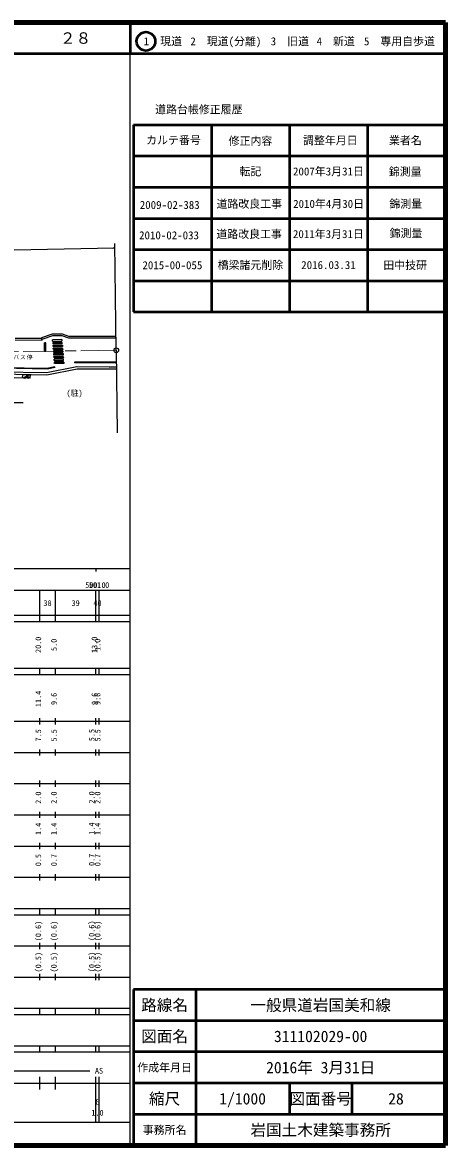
# Model space of a CAD drawing. Units: millimetres, scale not verified. Extents: x 40000 to 680000, y 20000 to 380000.
# Drawn here: x 544471 to 680000, y 20000 to 380000 of the extents above; entities that cross this region are included whole.
import ezdxf
from ezdxf.enums import TextEntityAlignment as Align

# ---------------------------------------------------------------- set-up
doc = ezdxf.new("R2010")
doc.units = ezdxf.units.MM
doc.header["$LTSCALE"] = 1000
doc.linetypes.add('CHAIN', pattern=[18.5, 12, -1.5, 3.5, -1.5])
for name, color, linetype, lineweight in [('M-BGD', 7, 'Continuous', 25), ('M-BMK', 2, 'CHAIN', 13), ('M-TTL', 2, 'Continuous', 140), ('M-TTL-BAND', 7, 'Continuous', 25), ('M-TTL-FRAM', 2, 'Continuous', 50), ('M-TTL-LINE', 7, 'Continuous', 50)]:
    doc.layers.add(name, color=color, linetype=linetype, lineweight=lineweight)
doc.layers.add('M-TTL-TXT', color=7, linetype='Continuous')
doc.styles.add('ＭＳ ゴシック', font='')
doc.styles.get('ＭＳ ゴシック').set_extended_font_data('MS Gothic')

# ---------------------------------------------------------------- blocks, each defined once
blk = doc.blocks.new('BUHIN303')
at = {"color": 7, "linetype": 'Continuous', "lineweight": 25}
for radius in [746, 22.5]:
    blk.add_circle((0, 0), radius, dxfattribs=at)
blk = doc.blocks.new('BUHIN376')
at = {"color": 7, "linetype": 'Continuous', "lineweight": 25}
blk.add_circle((0, 0), 249, dxfattribs=at)
blk = doc.blocks.new('BUHIN377')
at = {"color": 7, "linetype": 'Continuous', "lineweight": 25}
for radius in [100, 87.5, 75, 62.5, 50, 37.5, 25, 12.5]:
    blk.add_circle((0, 0), radius, dxfattribs=at)

msp = doc.modelspace()

# ---------------------------------------------------------------- linework, layer by layer
at = {"layer": 'M-BGD'}
for p, q in [((496294, 306289), (573895, 307784)), ((573895, 307784), (573149, 307554)), ((574505, 274914), (574064, 309167)), ((542080, 278843), (550598, 278802)), ((542080, 278243), (550749, 278201)), ((554022, 280076), (550579, 278877)), ((550749, 278201), (550579, 278877)), ((554111, 279556), (550706, 278371)), ((551555, 274628), (551569, 277322)), ((551970, 277319), (551569, 277322)), ((551955, 274626), (551970, 277319)), ((557272, 280087), (554022, 280076)), ((557092, 278336), (554105, 278313)), ((554142, 277864), (554105, 278313)), ((557178, 279567), (554111, 279556)), ((554142, 277864), (557130, 277886)), ((554179, 277414), (557168, 277436)), ((554179, 277414), (554216, 276964)), ((557092, 278336), (557130, 277886)), ((557207, 276986), (557168, 277436)), ((559272, 278775), (557178, 279567)), ((559366, 279295), (557272, 280087)), ((559868, 278777), (559272, 278775)), ((559866, 279297), (559366, 279295)), ((574314, 279351), (559866, 279297)), ((574321, 278831), (559868, 278777)), ((574314, 279351), (574316, 278831)), ((551555, 274628), (551955, 274626)), ((557207, 276986), (554216, 276964)), ((554252, 276535), (557244, 276539)), ((554290, 276087), (554252, 276535)), ((554290, 276087), (557282, 276091)), ((554328, 275638), (557320, 275642)), ((554366, 275190), (554328, 275638)), ((554366, 275190), (557358, 275194)), ((554404, 274741), (557396, 274745)), ((554404, 274741), (554442, 274293)), ((554442, 274293), (557434, 274297)), ((554480, 273844), (557472, 273848)), ((554518, 273396), (554480, 273844)), ((557244, 276539), (557282, 276091)), ((557320, 275642), (557358, 275194)), ((557396, 274745), (557434, 274297)), ((557472, 273848), (557510, 273400)), ((574505, 274914), (574846, 248445)), ((557510, 273400), (554518, 273396)), ((554556, 272947), (557548, 272951)), ((554594, 272499), (554556, 272947)), ((554594, 272499), (557586, 272503)), ((557624, 272055), (554632, 272051)), ((554670, 271602), (554632, 272051)), ((554670, 271602), (557662, 271606)), ((557700, 271158), (554708, 271154)), ((554746, 270705), (554708, 271154)), ((557738, 270709), (554746, 270705)), ((557548, 272951), (557586, 272503)), ((557662, 271606), (557624, 272055)), ((557700, 271158), (557738, 270709)), ((564784, 271107), (561148, 271110)), ((561148, 271110), (561148, 270910)), ((564784, 270907), (561148, 270910)), ((574425, 271098), (564784, 271107)), ((574428, 270898), (564784, 270907)), ((537288, 267347), (552257, 267053)), ((537342, 268046), (552194, 267754)), ((552445, 268869), (537605, 269133)), ((552426, 269069), (537622, 269333)), ((546311, 266423), (546278, 266679)), ((546980, 265961), (547007, 267142)), ((552194, 267754), (561855, 269680)), ((552257, 267053), (561992, 268994)), ((554751, 269559), (552426, 269069)), ((554792, 269363), (552445, 268869)), ((554751, 269559), (554792, 269363)), ((561992, 268994), (572252, 268934)), ((561996, 269713), (572254, 269654)), ((572252, 268934), (574454, 268936)), ((572254, 269654), (574444, 269656)), ((546980, 265961), (541821, 266077)), ((544673, 258098), (540758, 258119))]:
    msp.add_line(p, q, dxfattribs=at)
msp.add_lwpolyline([(545606, 266343), (545133, 266051), (545017, 266239), (545490, 266531)], close=True, dxfattribs=at)
msp.add_circle((545147, 266556), 647, dxfattribs=at)
at = {"layer": 'M-BMK'}
msp.add_line((489198, 273816), (574505, 274914), dxfattribs=at)
at = {"layer": 'M-TTL'}
for p, q in [((680000, 380000), (40000, 380000)), ((680000, 20000), (680000, 380000)), ((40000, 20000), (680000, 20000))]:
    msp.add_line(p, q, dxfattribs=at)
at = {"layer": 'M-TTL-BAND'}
for p, q in [((579000, 20000), (579000, 370000)), ((40000, 205000), (579000, 205000)), ((568000, 205000), (568000, 204000)), ((68000, 198000), (579000, 198000)), ((550000, 188000), (550000, 198000)), ((555000, 188000), (555000, 198000)), ((568000, 188000), (568000, 198000)), ((569000, 188000), (569000, 198000)), ((40000, 190000), (579000, 190000)), ((40000, 188000), (579000, 188000)), ((40000, 173000), (579000, 173000)), ((550000, 171000), (550000, 173000)), ((555000, 171000), (555000, 173000)), ((568000, 171000), (568000, 173000)), ((569000, 171000), (569000, 173000)), ((40000, 171000), (579000, 171000)), ((40000, 156000), (579000, 156000)), ((550000, 155000), (550000, 157000)), ((555000, 155000), (555000, 157000)), ((568000, 155000), (568000, 157000)), ((569000, 155000), (569000, 157000)), ((46000, 146000), (579000, 146000)), ((550000, 145000), (550000, 147000)), ((555000, 145000), (555000, 147000)), ((568000, 145000), (568000, 147000)), ((569000, 145000), (569000, 147000)), ((550000, 135000), (550000, 137000)), ((555000, 135000), (555000, 137000)), ((568000, 135000), (568000, 137000)), ((569000, 135000), (569000, 137000)), ((52000, 136000), (579000, 136000)), ((46000, 126000), (579000, 126000)), ((550000, 125000), (550000, 127000)), ((555000, 125000), (555000, 127000)), ((568000, 125000), (568000, 127000)), ((569000, 125000), (569000, 127000)), ((52000, 116000), (579000, 116000)), ((550000, 115000), (550000, 117000)), ((555000, 115000), (555000, 117000)), ((568000, 115000), (568000, 117000)), ((569000, 115000), (569000, 117000)), ((46000, 106000), (579000, 106000)), ((550000, 105000), (550000, 107000)), ((555000, 105000), (555000, 107000)), ((568000, 105000), (568000, 107000)), ((569000, 105000), (569000, 107000)), ((40000, 96000), (579000, 96000)), ((40000, 94000), (579000, 94000)), ((550000, 94000), (550000, 96000)), ((555000, 94000), (555000, 96000)), ((568000, 94000), (568000, 96000)), ((569000, 94000), (569000, 96000)), ((49000, 84000), (579000, 84000)), ((550000, 83000), (550000, 85000)), ((555000, 83000), (555000, 85000)), ((568000, 83000), (568000, 85000)), ((569000, 83000), (569000, 85000)), ((40000, 74000), (579000, 74000)), ((550000, 73000), (550000, 75000)), ((555000, 73000), (555000, 75000)), ((568000, 73000), (568000, 75000)), ((569000, 73000), (569000, 75000)), ((40000, 64000), (579000, 64000)), ((40000, 62000), (579000, 62000)), ((550000, 62000), (550000, 64000)), ((555000, 62000), (555000, 64000)), ((568000, 62000), (568000, 64000)), ((569000, 62000), (569000, 64000)), ((40000, 52000), (579000, 52000)), ((550000, 50000), (550000, 52000)), ((555000, 50000), (555000, 52000)), ((568000, 50000), (568000, 52000)), ((569000, 50000), (569000, 52000)), ((40000, 50000), (579000, 50000)), ((71000, 44000), (566000, 44000)), ((40000, 40000), (579000, 40000)), ((550000, 38000), (550000, 42000)), ((555000, 38000), (555000, 42000)), ((568000, 27500), (568000, 42000)), ((569000, 27500), (569000, 42000)), ((68000, 27500), (579000, 27500))]:
    msp.add_line(p, q, dxfattribs=at)
at = {"layer": 'M-TTL-FRAM'}
for p, q in [((580000, 347197), (580000, 287197)), ((580000, 347197), (680000, 347197)), ((580000, 287197), (680000, 287197)), ((680000, 70000), (580000, 70000)), ((580000, 70000), (580000, 20000))]:
    msp.add_line(p, q, dxfattribs=at)
at = {"layer": 'M-TTL-LINE'}
for p, q in [((579000, 380000), (579000, 370000)), ((40000, 370000), (680000, 370000)), ((605000, 347197), (605000, 287197)), ((630000, 347197), (630000, 287197)), ((655000, 347197), (655000, 287197)), ((580000, 337197), (680000, 337197)), ((580000, 327197), (680000, 327197)), ((580000, 317197), (680000, 317197)), ((580000, 307197), (680000, 307197)), ((580000, 297197), (680000, 297197)), ((600000, 70000), (600000, 20000)), ((680000, 60000), (580000, 60000)), ((680000, 50000), (580000, 50000)), ((680000, 40000), (580000, 40000)), ((630000, 40000), (630000, 30000)), ((650000, 40000), (650000, 30000)), ((680000, 30000), (580000, 30000))]:
    msp.add_line(p, q, dxfattribs=at)
msp.add_circle((584031, 373958), 3000, dxfattribs=at)

# ---------------------------------------------------------------- block references
at = {"layer": 'M-BGD'}
for name, p, rotation in [('BUHIN377', (557350, 274585), 343.68992), ('BUHIN303', (574505, 274914), 254.33752), ('BUHIN376', (546246, 266927), 343.68992), ('BUHIN376', (546343, 266175), 343.68992)]:
    msp.add_blockref(name, p, dxfattribs=dict(at, rotation=rotation))

# ---------------------------------------------------------------- texts
at = {"layer": 'M-BGD', "style": 'ＭＳ ゴシック'}
msp.add_text('(駐)', height=1833, dxfattribs=at).set_placement((558559, 259732), align=Align.BOTTOM_LEFT)
at = {"layer": 'M-BGD', "insert": (535045, 271889), "char_height": 1320, "attachment_point": 7, "style": 'ＭＳ ゴシック'}
msp.add_mtext('\\T1.17;東谷口バス停', dxfattribs=at)
at = {"layer": 'M-TTL-BAND', "style": 'ＭＳ ゴシック'}
for s, p in [('500.0', (567844, 198195)), ('501.0', (569000, 198195)), ('38', (552500, 192405)), ('39', (561500, 192405)), ('40', (568500, 192405)), ('AS', (569000, 42500)), ('6', (568500, 32523)), ('1.0', (568500, 29033))]:
    msp.add_text(s, height=1833, dxfattribs=at).set_placement(p, align=Align.BOTTOM_CENTER)
for s, p in [('20.0', (551000, 180500)), ('5.0', (556000, 180500)), ('13.0', (569000, 180500)), ('1.0', (570000, 180500)), ('11.4', (551000, 163174)), ('9.6', (556000, 163174)), ('9.6', (569000, 163174)), ('9.6', (570000, 163174)), ('7.5', (551000, 151500)), ('5.5', (556000, 151500)), ('5.5', (568102, 151582)), ('5.5', (570000, 151500)), ('2.0', (551000, 131500)), ('2.0', (556000, 131500)), ('2.0', (568102, 131582)), ('2.0', (570000, 131500)), ('1.4', (551000, 121500)), ('1.4', (556000, 121500)), ('1.4', (568102, 121582)), ('1.4', (570000, 121500)), ('0.5', (551000, 111500)), ('0.7', (556000, 111500)), ('0.7', (568102, 111582)), ('0.7', (570000, 111500)), ('(0.6)', (551000, 88764)), ('(0.6)', (556000, 88764)), ('(0.6)', (568102, 88846)), ('(0.6)', (570000, 88764)), ('(0.5)', (551000, 78764)), ('(0.5)', (556000, 78764)), ('(0.5)', (568102, 78846)), ('(0.5)', (570000, 78764))]:
    msp.add_text(s, height=1833, rotation=90, dxfattribs=at).set_placement(p, align=Align.BOTTOM_CENTER)
at = {"layer": 'M-TTL-TXT', "style": 'ＭＳ ゴシック'}
for s, height, p in [('２８', 3666, (561497, 375000)), ('1\u3000現道', 2566, (589448, 373958)), ('2\u3000現道(分離)', 2566, (609619, 373958)), ('3\u3000旧道', 2566, (630121, 373958)), ('4\u3000新道', 2566, (644824, 373958)), ('5\u3000専用自歩道', 2566, (665228, 373958)), ('道路台帳修正履歴', 2566, (600968, 352113)), ('カルテ番号', 2566, (592839, 342277)), ('修正内容', 2566, (617509, 342023)), ('調整年月日', 2566, (643089, 342197)), ('業者名', 2566, (667134, 342197)), ('転記', 2566, (617500, 332245)), ('2007年3月31日', 2566, (642500, 332245)), ('錦測量', 2566, (667077, 332189)), ('2009-02-383', 2566, (591646, 321506)), ('道路改良工事', 2566, (617145, 321856)), ('2010年4月30日', 2566, (642541, 321856)), ('錦測量', 2566, (667239, 321856)), ('道路改良工事', 2566, (617081, 312171)), ('2011年3月31日', 2566, (642478, 312171)), ('錦測量', 2566, (667348, 312435)), ('2010-02-033', 2566, (591421, 311777)), ('2015-00-055', 2566, (592500, 302189)), ('橋梁諸元削除', 2566, (617500, 302245)), ('2016.03.31', 2566, (642500, 302245)), ('田中技研', 2566, (667077, 302189)), ('路線名', 3666, (590000, 65000)), ('路線名', 3666, (590000, 65000)), ('一般県道岩国美和線', 3666, (640000, 65000)), ('図面名', 3666, (590000, 55000)), ('図面名', 3666, (590000, 55000)), ('311102029-00', 3666, (640000, 55000)), ('2016年 3月31日', 3666, (640000, 45000)), ('作成年月日', 2566, (590000, 45000)), ('作成年月日', 2566, (590000, 45000)), ('縮尺', 3666, (590000, 35000)), ('縮尺', 3666, (590000, 35000)), ('1/1000', 3666, (615000, 35000)), ('図面番号', 3666, (640000, 35000)), ('図面番号', 3666, (640000, 35000)), ('28', 3666, (664125, 35000)), ('事務所名', 2566, (590000, 25000)), ('事務所名', 2566, (590000, 25000)), ('岩国土木建築事務所', 3666, (640000, 25000))]:
    msp.add_text(s, height=height, dxfattribs=at).set_placement(p, align=Align.MIDDLE_CENTER)

doc.saveas('drawing.dxf')
